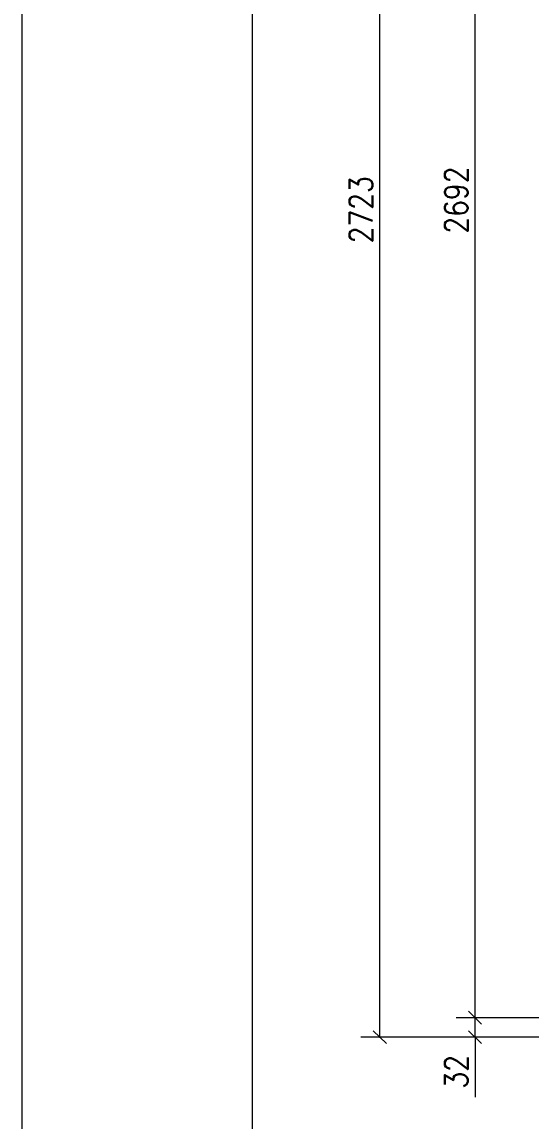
# Model space of a CAD drawing. Header units: millimetres. Extents: x 5 to 846, y 5 to 599.
# Drawn here: x 5 to 60.2, y 361 to 480.2 of the extents above; entities that cross this region are included whole.
import ezdxf

# ---------------------------------------------------------------- set-up
doc = ezdxf.new("R2010")
doc.units = ezdxf.units.MM
doc.linetypes.add('XKITLINE00', pattern=[0])
doc.layers.add('Cota', color=4, linetype='Continuous', lineweight=0)
doc.layers.add('Outro tipo de objeto', color=7, linetype='Continuous', lineweight=0)
doc.styles.add('SIMPLEX', font='SIMPLEX_.TTF')

msp = doc.modelspace()

# ---------------------------------------------------------------- linework, layer by layer
at = {"layer": 'Cota', "color": 7, "linetype": 'XKITLINE00', "lineweight": 0}
for p, q in [((43.85, 370.06), (43.85, 551.6)), ((54.18, 372.16), (54.18, 551.6)), ((99.89, 372.16), (52.13, 372.16)), ((99.89, 372.16), (52.13, 372.16)), ((53.48, 372.87), (54.89, 371.46)), ((53.48, 372.87), (54.89, 371.46)), ((54.18, 370.06), (54.18, 372.16)), ((99.89, 370.06), (41.8, 370.06)), ((43.14, 370.77), (44.56, 369.36)), ((99.89, 370.06), (52.13, 370.06)), ((53.48, 370.77), (54.89, 369.36)), ((54.18, 370.06), (54.18, 363.55)), ((54.18, 370.06), (54.18, 363.55))]:
    msp.add_line(p, q, dxfattribs=at)
at = {"layer": 'Cota', "color": 3}
for p in [(54.18, 372.16), (54.18, 372.16), (43.85, 370.06), (54.18, 370.06)]:
    msp.add_point(p, dxfattribs=at)
at = {"layer": 'Outro tipo de objeto', "color": 7, "linetype": 'XKITLINE00', "lineweight": 0}
msp.add_line((5.04, 599), (5.04, 5.04), dxfattribs=at)
at = {"layer": 'Outro tipo de objeto', "color": 6, "linetype": 'XKITLINE00', "lineweight": 0}
msp.add_line((30, 589), (30, 15), dxfattribs=at)

# ---------------------------------------------------------------- texts
at = {"layer": 'Cota', "color": 3, "style": 'SIMPLEX', "width": 0.85}
for s, p in [('2692', (53.38, 457.24)), ('2723', (43.05, 456.19)), ('32', (53.38, 364.49))]:
    msp.add_text(s, height=2.5, rotation=90.0002, dxfattribs=at).set_placement(p)

doc.saveas('drawing.dxf')
